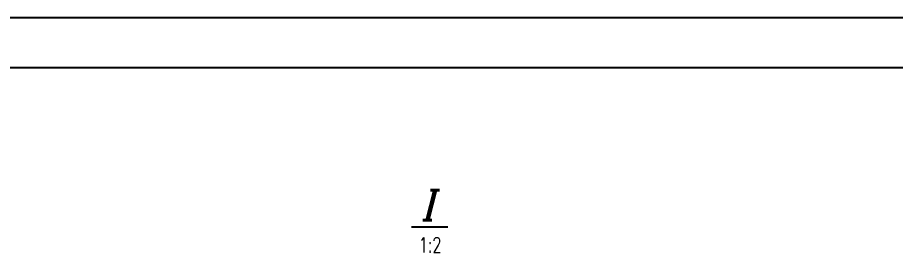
# Model space of a CAD drawing. Header units: millimetres. Extents: x 1545 to 36024, y 3418 to 15628.
# Drawn here: x 6251 to 8008, y 15158 to 15628 of the extents above; entities that cross this region are included whole.
import ezdxf

# ---------------------------------------------------------------- set-up
doc = ezdxf.new("R2010")
doc.units = ezdxf.units.MM
for name, color, linetype in [('CDR_DIM', 7, 'Continuous'), ('CDR_DWG1', 1, 'Continuous'), ('CDR_TEXT', 7, 'Continuous')]:
    doc.layers.add(name, color=color, linetype=linetype)
doc.styles.add('HZ', font='simplex.shx', dxfattribs={"width": 0.7, "height": 30, "bigfont": 'HZ.shx'})
doc.styles.add('ITALICC', font='italicc')

msp = doc.modelspace()

# ---------------------------------------------------------------- linework, layer by layer
at = {"layer": 'CDR_DIM', "color": 0, "linetype": 'Continuous'}
for p, q in [((1544.9, 15628), (9944.9, 15628)), ((7039.1, 15209.3), (7112.2, 15209.3))]:
    msp.add_line(p, q, dxfattribs=at)
at = {"layer": 'CDR_DWG1', "color": 1}
msp.add_line((1794.9, 15528), (9844.9, 15528), dxfattribs=at)

# ---------------------------------------------------------------- texts
at = {"style": 'ITALICC'}
msp.add_text('I', height=60, dxfattribs=at).set_placement((7062.1, 15222.8))
at = {"layer": 'CDR_TEXT', "color": 0, "linetype": 'Continuous', "style": 'HZ', "width": 0.7}
msp.add_text('1:2', height=30, dxfattribs=at).set_placement((7054.1, 15158.4))

doc.saveas('drawing.dxf')
